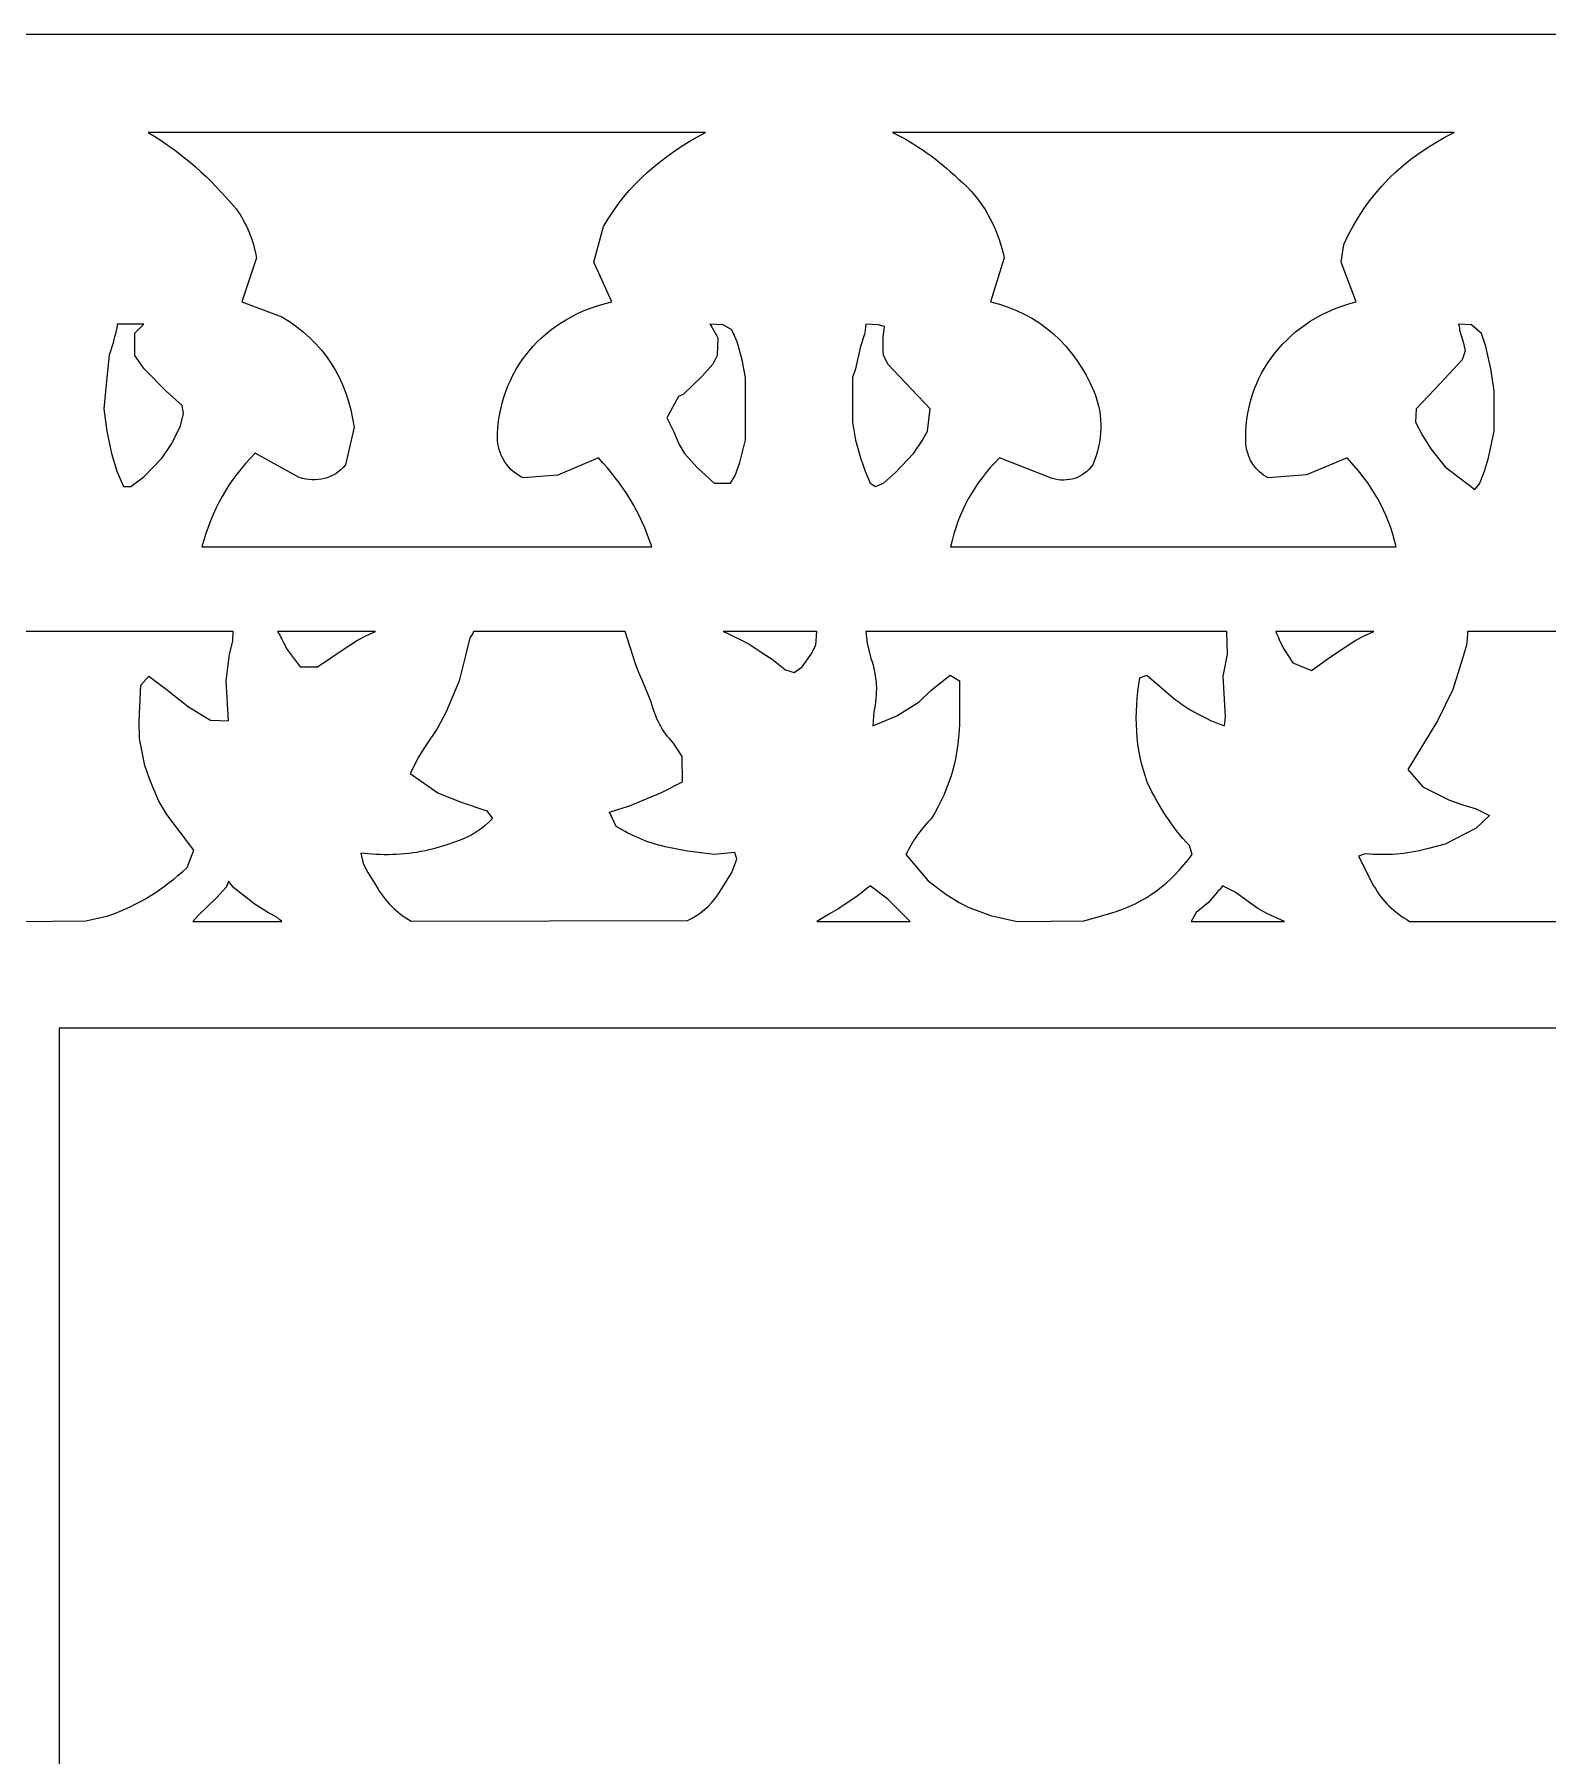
# Model space of a CAD drawing. Header units: centimetres. Extents: x -13.8 to 13.8, y -13.7 to 13.7.
# Drawn here: x -11.254 to -7.353, y 9.235 to 13.671 of the extents above; entities that cross this region are included whole.
import ezdxf

# ---------------------------------------------------------------- set-up
doc = ezdxf.new("R2010")
doc.units = ezdxf.units.CM
doc.header["$MEASUREMENT"] = 0
doc.layers.add('Layer 1', color=7, linetype='Continuous')

msp = doc.modelspace()

# ---------------------------------------------------------------- linework, layer by layer
at = {"layer": 'Layer 1', "lineweight": 0}
msp.add_lwpolyline([(-13.76315, 0.85022), (-0.94195, 0.85022), (-0.94195, 13.67104), (-13.76315, 13.67104), (-13.76315, 0.85022)], close=True, dxfattribs=at)
at = {"layer": 'Layer 1', "color": 7, "lineweight": 0}
msp.add_lwpolyline([(-11.18949, 3.40061), (-3.51539, 3.40061), (-3.51539, 11.10919), (-11.18949, 11.10919), (-11.18949, 3.40061)], close=True, dxfattribs=at)
for points, knots in [([(-10.95994, 13.41845), (-10.95994, 13.41845), (-9.52376, 13.41845), (-9.52376, 13.41845), (-9.52376, 13.41845), (-9.6333, 13.36016), (-9.72437, 13.28452), (-9.78665, 13.17556), (-9.78665, 13.17556), (-9.78665, 13.17556), (-9.81123, 13.08375), (-9.81123, 13.08375), (-9.81123, 13.08375), (-9.81123, 13.08375), (-9.76514, 12.98183), (-9.76514, 12.98183), (-9.76514, 12.98183), (-9.9385, 12.94259), (-10.06004, 12.80504), (-10.06004, 12.62409), (-10.06004, 12.62409), (-10.05509, 12.58141), (-10.03223, 12.54675), (-9.99318, 12.52789), (-9.99318, 12.52789), (-9.99318, 12.52789), (-9.90404, 12.53474), (-9.90404, 12.53474), (-9.90404, 12.53474), (-9.90404, 12.53474), (-9.79964, 12.5799), (-9.79964, 12.5799), (-9.79964, 12.5799), (-9.73524, 12.51074), (-9.69143, 12.44007), (-9.66171, 12.35016), (-9.66171, 12.35016), (-9.66171, 12.35016), (-10.82223, 12.34997), (-10.82223, 12.34997), (-10.82223, 12.34997), (-10.79556, 12.4439), (-10.75497, 12.52237), (-10.6843, 12.59132), (-10.6843, 12.59132), (-10.6843, 12.59132), (-10.57095, 12.52883), (-10.57095, 12.52883), (-10.57095, 12.52883), (-10.526, 12.51549), (-10.48255, 12.52425), (-10.45152, 12.5614), (-10.45152, 12.5614), (-10.45152, 12.5614), (-10.42961, 12.65837), (-10.42961, 12.65837), (-10.42961, 12.65837), (-10.44638, 12.78257), (-10.5079, 12.87858), (-10.61572, 12.94317), (-10.61572, 12.94317), (-10.61572, 12.94317), (-10.71878, 12.98183), (-10.71878, 12.98183), (-10.71878, 12.98183), (-10.71878, 12.98183), (-10.68126, 13.09518), (-10.68126, 13.09518), (-10.68126, 13.09518), (-10.68983, 13.14243), (-10.70565, 13.18186), (-10.73346, 13.22128), (-10.73346, 13.22128), (-10.80109, 13.30203), (-10.87022, 13.36339), (-10.95994, 13.41845)], [0, 0, 0, 0, 0.05, 0.05, 0.05, 0.05, 0.1, 0.1, 0.1, 0.1, 0.15, 0.15, 0.15, 0.15, 0.2, 0.2, 0.2, 0.2, 0.25, 0.25, 0.25, 0.25, 0.3, 0.3, 0.3, 0.3, 0.35, 0.35, 0.35, 0.35, 0.4, 0.4, 0.4, 0.4, 0.45, 0.45, 0.45, 0.45, 0.5, 0.5, 0.5, 0.5, 0.55, 0.55, 0.55, 0.55, 0.6, 0.6, 0.6, 0.6, 0.65, 0.65, 0.65, 0.65, 0.7, 0.7, 0.7, 0.7, 0.75, 0.75, 0.75, 0.75, 0.8, 0.8, 0.8, 0.8, 0.85, 0.85, 0.85, 0.85, 0.9, 0.9, 0.9, 0.9, 1, 1, 1, 1]), ([(-9.04142, 13.41845), (-9.04142, 13.41845), (-7.59381, 13.41845), (-7.59381, 13.41845), (-7.59381, 13.41845), (-7.72412, 13.35331), (-7.81728, 13.26224), (-7.87803, 13.12926), (-7.87803, 13.12926), (-7.87803, 13.12926), (-7.88507, 13.08373), (-7.88507, 13.08373), (-7.88507, 13.08373), (-7.88507, 13.08373), (-7.84639, 12.98181), (-7.84639, 12.98181), (-7.84639, 12.98181), (-8.01747, 12.93913), (-8.13976, 12.7934), (-8.13024, 12.61301), (-8.13024, 12.61301), (-8.12529, 12.57568), (-8.10701, 12.54575), (-8.07309, 12.52824), (-8.07309, 12.52824), (-8.07309, 12.52824), (-7.97384, 12.53605), (-7.97384, 12.53605), (-7.97384, 12.53605), (-7.97384, 12.53605), (-7.86944, 12.57987), (-7.86944, 12.57987), (-7.86944, 12.57987), (-7.80639, 12.51224), (-7.7639, 12.4408), (-7.74294, 12.35013), (-7.74294, 12.35013), (-7.74294, 12.35013), (-8.89203, 12.34994), (-8.89203, 12.34994), (-8.89203, 12.34994), (-8.87089, 12.44196), (-8.83242, 12.51263), (-8.76553, 12.57986), (-8.76553, 12.57986), (-8.76553, 12.57986), (-8.62951, 12.52612), (-8.62951, 12.52612), (-8.62951, 12.52612), (-8.58988, 12.51527), (-8.5495, 12.52707), (-8.52492, 12.56136), (-8.52492, 12.56136), (-8.4992, 12.62518), (-8.49672, 12.68537), (-8.52188, 12.75014), (-8.52188, 12.75014), (-8.57178, 12.86862), (-8.66227, 12.95149), (-8.78858, 12.98178), (-8.78858, 12.98178), (-8.78858, 12.98178), (-8.75315, 13.09513), (-8.75315, 13.09513), (-8.75315, 13.09513), (-8.77162, 13.17742), (-8.80763, 13.24372), (-8.87203, 13.29915), (-8.87203, 13.29915), (-8.92445, 13.34757), (-8.97665, 13.38739), (-9.04142, 13.41845)], [0, 0, 0, 0, 0.0526316, 0.0526316, 0.0526316, 0.0526316, 0.1052632, 0.1052632, 0.1052632, 0.1052632, 0.1578947, 0.1578947, 0.1578947, 0.1578947, 0.2105263, 0.2105263, 0.2105263, 0.2105263, 0.2631579, 0.2631579, 0.2631579, 0.2631579, 0.3157895, 0.3157895, 0.3157895, 0.3157895, 0.3684211, 0.3684211, 0.3684211, 0.3684211, 0.4210526, 0.4210526, 0.4210526, 0.4210526, 0.4736842, 0.4736842, 0.4736842, 0.4736842, 0.5263158, 0.5263158, 0.5263158, 0.5263158, 0.5789474, 0.5789474, 0.5789474, 0.5789474, 0.6315789, 0.6315789, 0.6315789, 0.6315789, 0.6842105, 0.6842105, 0.6842105, 0.6842105, 0.7368421, 0.7368421, 0.7368421, 0.7368421, 0.7894737, 0.7894737, 0.7894737, 0.7894737, 0.8421053, 0.8421053, 0.8421053, 0.8421053, 0.8947368, 0.8947368, 0.8947368, 0.8947368, 1, 1, 1, 1]), ([(-11.04035, 12.92447), (-11.04035, 12.92447), (-10.9714, 12.92447), (-10.9714, 12.92447), (-10.9714, 12.92447), (-10.9714, 12.92447), (-10.99445, 12.90142), (-10.99445, 12.90142), (-10.99445, 12.90142), (-10.99445, 12.90142), (-10.99445, 12.84387), (-10.99445, 12.84387), (-10.99445, 12.84387), (-10.99445, 12.84387), (-10.97082, 12.80939), (-10.97082, 12.80939), (-10.97082, 12.80939), (-10.97082, 12.80939), (-10.91425, 12.75184), (-10.91425, 12.75184), (-10.91425, 12.75184), (-10.91425, 12.75184), (-10.87292, 12.71451), (-10.87292, 12.71451), (-10.87292, 12.71451), (-10.87292, 12.71451), (-10.86911, 12.69318), (-10.86911, 12.69318), (-10.86911, 12.69318), (-10.86911, 12.69318), (-10.87768, 12.65984), (-10.87768, 12.65984), (-10.87768, 12.65984), (-10.87768, 12.65984), (-10.90073, 12.61393), (-10.90073, 12.61393), (-10.90073, 12.61393), (-10.90073, 12.61393), (-10.92396, 12.57945), (-10.92396, 12.57945), (-10.92396, 12.57945), (-10.92396, 12.57945), (-10.97177, 12.5305), (-10.97177, 12.5305), (-10.97177, 12.5305), (-10.97177, 12.5305), (-11.00511, 12.50573), (-11.00511, 12.50573), (-11.00511, 12.50573), (-11.00511, 12.50573), (-11.02416, 12.50577), (-11.02416, 12.50577), (-11.02416, 12.50577), (-11.02416, 12.50577), (-11.04131, 12.54501), (-11.04131, 12.54501), (-11.04131, 12.54501), (-11.04131, 12.54501), (-11.05483, 12.59092), (-11.05483, 12.59092), (-11.05483, 12.59092), (-11.05483, 12.59092), (-11.06663, 12.64847), (-11.06663, 12.64847), (-11.06663, 12.64847), (-11.06663, 12.64847), (-11.07483, 12.70599), (-11.07483, 12.70599), (-11.07483, 12.70599), (-11.07483, 12.70599), (-11.06663, 12.78637), (-11.06663, 12.78637), (-11.06663, 12.78637), (-11.06663, 12.78637), (-11.06073, 12.84389), (-11.06073, 12.84389), (-11.06073, 12.84389), (-11.06073, 12.84389), (-11.05007, 12.87837), (-11.05007, 12.87837), (-11.05007, 12.87837), (-11.05006, 12.87838), (-11.03958, 12.91857), (-11.04035, 12.92447)], [0, 0, 0, 0, 0.0454545, 0.0454545, 0.0454545, 0.0454545, 0.0909091, 0.0909091, 0.0909091, 0.0909091, 0.1363636, 0.1363636, 0.1363636, 0.1363636, 0.1818182, 0.1818182, 0.1818182, 0.1818182, 0.2272727, 0.2272727, 0.2272727, 0.2272727, 0.2727273, 0.2727273, 0.2727273, 0.2727273, 0.3181818, 0.3181818, 0.3181818, 0.3181818, 0.3636364, 0.3636364, 0.3636364, 0.3636364, 0.4090909, 0.4090909, 0.4090909, 0.4090909, 0.4545455, 0.4545455, 0.4545455, 0.4545455, 0.5, 0.5, 0.5, 0.5, 0.5454545, 0.5454545, 0.5454545, 0.5454545, 0.5909091, 0.5909091, 0.5909091, 0.5909091, 0.6363636, 0.6363636, 0.6363636, 0.6363636, 0.6818182, 0.6818182, 0.6818182, 0.6818182, 0.7272727, 0.7272727, 0.7272727, 0.7272727, 0.7727273, 0.7727273, 0.7727273, 0.7727273, 0.8181818, 0.8181818, 0.8181818, 0.8181818, 0.8636364, 0.8636364, 0.8636364, 0.8636364, 0.9090909, 0.9090909, 0.9090909, 0.9090909, 1, 1, 1, 1]), ([(-9.51254, 12.92447), (-9.51254, 12.92447), (-9.47806, 12.92238), (-9.47806, 12.92238), (-9.47806, 12.92238), (-9.47806, 12.92238), (-9.4552, 12.90963), (-9.4552, 12.90963), (-9.4552, 12.90963), (-9.4552, 12.90963), (-9.44186, 12.87838), (-9.44186, 12.87838), (-9.44186, 12.87838), (-9.44186, 12.87838), (-9.42911, 12.83208), (-9.42911, 12.83208), (-9.42911, 12.83208), (-9.42911, 12.83208), (-9.42054, 12.78673), (-9.42054, 12.78673), (-9.42054, 12.78673), (-9.42054, 12.78673), (-9.42054, 12.62576), (-9.42054, 12.62576), (-9.42054, 12.62576), (-9.42054, 12.62576), (-9.43501, 12.56803), (-9.43501, 12.56803), (-9.43501, 12.56803), (-9.43501, 12.56803), (-9.44663, 12.53374), (-9.44663, 12.53374), (-9.44663, 12.53374), (-9.44663, 12.53374), (-9.45901, 12.51432), (-9.45901, 12.51432), (-9.45901, 12.51432), (-9.45901, 12.51432), (-9.50111, 12.51432), (-9.50111, 12.51432), (-9.50111, 12.51432), (-9.50111, 12.51432), (-9.54493, 12.55451), (-9.54493, 12.55451), (-9.54493, 12.55451), (-9.54493, 12.55451), (-9.5775, 12.59089), (-9.5775, 12.59089), (-9.5775, 12.59089), (-9.5775, 12.59089), (-9.59102, 12.61394), (-9.59102, 12.61394), (-9.59102, 12.61394), (-9.59102, 12.61394), (-9.60626, 12.64842), (-9.60626, 12.64842), (-9.60626, 12.64842), (-9.60626, 12.64842), (-9.62282, 12.6829), (-9.62282, 12.6829), (-9.62282, 12.6829), (-9.62282, 12.6829), (-9.59311, 12.73738), (-9.59311, 12.73738), (-9.59311, 12.73738), (-9.59311, 12.73738), (-9.58149, 12.74328), (-9.58149, 12.74328), (-9.58149, 12.74328), (-9.58149, 12.74328), (-9.53273, 12.78919), (-9.53273, 12.78919), (-9.53273, 12.78919), (-9.53273, 12.78919), (-9.50474, 12.82081), (-9.50474, 12.82081), (-9.50474, 12.82081), (-9.50474, 12.82081), (-9.4935, 12.84386), (-9.4935, 12.84386), (-9.4935, 12.84386), (-9.4935, 12.84386), (-9.49178, 12.88939), (-9.49178, 12.88939), (-9.49178, 12.88939), (-9.49177, 12.88941), (-9.50738, 12.91799), (-9.51254, 12.92447)], [0, 0, 0, 0, 0.0434783, 0.0434783, 0.0434783, 0.0434783, 0.0869565, 0.0869565, 0.0869565, 0.0869565, 0.1304348, 0.1304348, 0.1304348, 0.1304348, 0.173913, 0.173913, 0.173913, 0.173913, 0.2173913, 0.2173913, 0.2173913, 0.2173913, 0.2608696, 0.2608696, 0.2608696, 0.2608696, 0.3043478, 0.3043478, 0.3043478, 0.3043478, 0.3478261, 0.3478261, 0.3478261, 0.3478261, 0.3913043, 0.3913043, 0.3913043, 0.3913043, 0.4347826, 0.4347826, 0.4347826, 0.4347826, 0.4782609, 0.4782609, 0.4782609, 0.4782609, 0.5217391, 0.5217391, 0.5217391, 0.5217391, 0.5652174, 0.5652174, 0.5652174, 0.5652174, 0.6086957, 0.6086957, 0.6086957, 0.6086957, 0.6521739, 0.6521739, 0.6521739, 0.6521739, 0.6956522, 0.6956522, 0.6956522, 0.6956522, 0.7391304, 0.7391304, 0.7391304, 0.7391304, 0.7826087, 0.7826087, 0.7826087, 0.7826087, 0.826087, 0.826087, 0.826087, 0.826087, 0.8695652, 0.8695652, 0.8695652, 0.8695652, 0.9130435, 0.9130435, 0.9130435, 0.9130435, 1, 1, 1, 1]), ([(-9.11019, 12.92447), (-9.11019, 12.92447), (-9.0778, 12.92238), (-9.0778, 12.92238), (-9.0778, 12.92238), (-9.0778, 12.92238), (-9.06161, 12.91857), (-9.06161, 12.91857), (-9.06161, 12.91857), (-9.06161, 12.91857), (-9.06542, 12.88962), (-9.06542, 12.88962), (-9.06542, 12.88962), (-9.06542, 12.88962), (-9.06542, 12.85533), (-9.06542, 12.85533), (-9.06542, 12.85533), (-9.06542, 12.85533), (-9.06447, 12.8439), (-9.06447, 12.8439), (-9.06447, 12.8439), (-9.06447, 12.8439), (-9.05304, 12.82085), (-9.05304, 12.82085), (-9.05304, 12.82085), (-9.05304, 12.82085), (-9.00713, 12.7719), (-9.00713, 12.7719), (-9.00713, 12.7719), (-9.00713, 12.7719), (-8.94389, 12.70599), (-8.94389, 12.70599), (-8.94389, 12.70599), (-8.94389, 12.70599), (-8.95132, 12.64847), (-8.95132, 12.64847), (-8.95132, 12.64847), (-8.95132, 12.64847), (-8.96407, 12.62542), (-8.96407, 12.62542), (-8.96407, 12.62542), (-8.96407, 12.62542), (-8.98693, 12.59094), (-8.98693, 12.59094), (-8.98693, 12.59094), (-8.98693, 12.59094), (-9.0336, 12.5416), (-9.0336, 12.5416), (-9.0336, 12.5416), (-9.0336, 12.5416), (-9.06427, 12.51456), (-9.06427, 12.51456), (-9.06427, 12.51456), (-9.06427, 12.51456), (-9.08541, 12.5058), (-9.08541, 12.5058), (-9.08541, 12.5058), (-9.08541, 12.5058), (-9.09893, 12.51437), (-9.09893, 12.51437), (-9.09893, 12.51437), (-9.09893, 12.51437), (-9.11227, 12.54504), (-9.11227, 12.54504), (-9.11227, 12.54504), (-9.11227, 12.54504), (-9.1237, 12.57952), (-9.1237, 12.57952), (-9.1237, 12.57952), (-9.1237, 12.57952), (-9.13645, 12.62543), (-9.13645, 12.62543), (-9.13645, 12.62543), (-9.13645, 12.62543), (-9.14465, 12.67152), (-9.14465, 12.67152), (-9.14465, 12.67152), (-9.14465, 12.67152), (-9.14465, 12.78677), (-9.14465, 12.78677), (-9.14465, 12.78677), (-9.14465, 12.78677), (-9.13645, 12.80944), (-9.13645, 12.80944), (-9.13645, 12.80944), (-9.13645, 12.80944), (-9.1237, 12.86659), (-9.1237, 12.86659), (-9.1237, 12.86659), (-9.1237, 12.86659), (-9.11341, 12.89839), (-9.11341, 12.89839), (-9.11341, 12.89839), (-9.11344, 12.89838), (-9.11019, 12.91799), (-9.11019, 12.92447)], [0, 0, 0, 0, 0.04, 0.04, 0.04, 0.04, 0.08, 0.08, 0.08, 0.08, 0.12, 0.12, 0.12, 0.12, 0.16, 0.16, 0.16, 0.16, 0.2, 0.2, 0.2, 0.2, 0.24, 0.24, 0.24, 0.24, 0.28, 0.28, 0.28, 0.28, 0.32, 0.32, 0.32, 0.32, 0.36, 0.36, 0.36, 0.36, 0.4, 0.4, 0.4, 0.4, 0.44, 0.44, 0.44, 0.44, 0.48, 0.48, 0.48, 0.48, 0.52, 0.52, 0.52, 0.52, 0.56, 0.56, 0.56, 0.56, 0.6, 0.6, 0.6, 0.6, 0.64, 0.64, 0.64, 0.64, 0.68, 0.68, 0.68, 0.68, 0.72, 0.72, 0.72, 0.72, 0.76, 0.76, 0.76, 0.76, 0.8, 0.8, 0.8, 0.8, 0.84, 0.84, 0.84, 0.84, 0.88, 0.88, 0.88, 0.88, 0.92, 0.92, 0.92, 0.92, 1, 1, 1, 1]), ([(-7.58238, 12.92447), (-7.58238, 12.92447), (-7.54904, 12.92238), (-7.54904, 12.92238), (-7.54904, 12.92238), (-7.54904, 12.92238), (-7.52314, 12.90008), (-7.52314, 12.90008), (-7.52314, 12.90008), (-7.52314, 12.90008), (-7.51171, 12.86656), (-7.51171, 12.86656), (-7.51171, 12.86656), (-7.51171, 12.86656), (-7.49896, 12.80941), (-7.49896, 12.80941), (-7.49896, 12.80941), (-7.49896, 12.80941), (-7.49039, 12.75226), (-7.49039, 12.75226), (-7.49039, 12.75226), (-7.49039, 12.75226), (-7.49039, 12.64883), (-7.49039, 12.64883), (-7.49039, 12.64883), (-7.49039, 12.64883), (-7.50486, 12.57948), (-7.50486, 12.57948), (-7.50486, 12.57948), (-7.50486, 12.57948), (-7.51552, 12.545), (-7.51552, 12.545), (-7.51552, 12.545), (-7.51552, 12.545), (-7.5279, 12.51261), (-7.5279, 12.51261), (-7.5279, 12.51261), (-7.5279, 12.51261), (-7.54028, 12.49774), (-7.54028, 12.49774), (-7.54028, 12.49774), (-7.54028, 12.49774), (-7.61685, 12.55642), (-7.61685, 12.55642), (-7.61685, 12.55642), (-7.61685, 12.55642), (-7.65344, 12.60251), (-7.65344, 12.60251), (-7.65344, 12.60251), (-7.65344, 12.60251), (-7.67516, 12.63699), (-7.67516, 12.63699), (-7.67516, 12.63699), (-7.67516, 12.63699), (-7.69344, 12.67147), (-7.69344, 12.67147), (-7.69344, 12.67147), (-7.69344, 12.67147), (-7.69172, 12.70595), (-7.69172, 12.70595), (-7.69172, 12.70595), (-7.69172, 12.70595), (-7.62867, 12.77186), (-7.62867, 12.77186), (-7.62867, 12.77186), (-7.62867, 12.77186), (-7.57284, 12.83205), (-7.57284, 12.83205), (-7.57284, 12.83205), (-7.57284, 12.83205), (-7.56522, 12.85528), (-7.56522, 12.85528), (-7.56522, 12.85528), (-7.56522, 12.85528), (-7.56998, 12.87833), (-7.56998, 12.87833), (-7.56998, 12.87833), (-7.56998, 12.87833), (-7.57969, 12.90862), (-7.57969, 12.90862), (-7.57969, 12.90862), (-7.5797, 12.90868), (-7.57933, 12.91799), (-7.58238, 12.92447)], [0, 0, 0, 0, 0.0454545, 0.0454545, 0.0454545, 0.0454545, 0.0909091, 0.0909091, 0.0909091, 0.0909091, 0.1363636, 0.1363636, 0.1363636, 0.1363636, 0.1818182, 0.1818182, 0.1818182, 0.1818182, 0.2272727, 0.2272727, 0.2272727, 0.2272727, 0.2727273, 0.2727273, 0.2727273, 0.2727273, 0.3181818, 0.3181818, 0.3181818, 0.3181818, 0.3636364, 0.3636364, 0.3636364, 0.3636364, 0.4090909, 0.4090909, 0.4090909, 0.4090909, 0.4545455, 0.4545455, 0.4545455, 0.4545455, 0.5, 0.5, 0.5, 0.5, 0.5454545, 0.5454545, 0.5454545, 0.5454545, 0.5909091, 0.5909091, 0.5909091, 0.5909091, 0.6363636, 0.6363636, 0.6363636, 0.6363636, 0.6818182, 0.6818182, 0.6818182, 0.6818182, 0.7272727, 0.7272727, 0.7272727, 0.7272727, 0.7727273, 0.7727273, 0.7727273, 0.7727273, 0.8181818, 0.8181818, 0.8181818, 0.8181818, 0.8636364, 0.8636364, 0.8636364, 0.8636364, 0.9090909, 0.9090909, 0.9090909, 0.9090909, 1, 1, 1, 1]), ([(-11.68384, 12.13181), (-11.68384, 12.13181), (-10.74145, 12.13181), (-10.74145, 12.13181), (-10.74145, 12.13181), (-10.74145, 12.13181), (-10.74182, 12.10744), (-10.74182, 12.10744), (-10.74182, 12.10744), (-10.74182, 12.10744), (-10.75039, 12.07392), (-10.75039, 12.07392), (-10.75039, 12.07392), (-10.75039, 12.07392), (-10.75915, 12.00497), (-10.75915, 12.00497), (-10.75915, 12.00497), (-10.75915, 12.00497), (-10.75325, 11.90191), (-10.75325, 11.90191), (-10.75325, 11.90191), (-10.75325, 11.90191), (-10.79934, 11.90363), (-10.79934, 11.90363), (-10.79934, 11.90363), (-10.79934, 11.90363), (-10.85668, 11.93773), (-10.85668, 11.93773), (-10.85668, 11.93773), (-10.85668, 11.93773), (-10.9142, 11.98326), (-10.9142, 11.98326), (-10.9142, 11.98326), (-10.9142, 11.98326), (-10.9582, 12.01678), (-10.9582, 12.01678), (-10.9582, 12.01678), (-10.9582, 12.01678), (-10.97897, 11.99373), (-10.97897, 11.99373), (-10.97897, 11.99373), (-10.97897, 11.99373), (-10.98392, 11.90115), (-10.98392, 11.90115), (-10.98392, 11.90115), (-10.98392, 11.90115), (-10.9826, 11.8562), (-10.9826, 11.8562), (-10.9826, 11.8562), (-10.9826, 11.8562), (-10.96868, 11.78685), (-10.96868, 11.78685), (-10.96868, 11.78685), (-10.96868, 11.78685), (-10.95725, 11.75237), (-10.95725, 11.75237), (-10.95725, 11.75237), (-10.95725, 11.75237), (-10.94754, 11.72932), (-10.94754, 11.72932), (-10.94754, 11.72932), (-10.94754, 11.72932), (-10.93307, 11.69484), (-10.93307, 11.69484), (-10.93307, 11.69484), (-10.93307, 11.69484), (-10.91211, 11.66036), (-10.91211, 11.66036), (-10.91211, 11.66036), (-10.91211, 11.66036), (-10.87763, 11.61445), (-10.87763, 11.61445), (-10.87763, 11.61445), (-10.87763, 11.61445), (-10.84257, 11.56873), (-10.84257, 11.56873), (-10.84257, 11.56873), (-10.84257, 11.56873), (-10.85972, 11.52415), (-10.85972, 11.52415), (-10.85972, 11.52415), (-10.92126, 11.46795), (-10.98431, 11.42623), (-11.06337, 11.39919), (-11.06337, 11.39919), (-11.06337, 11.39919), (-11.12089, 11.38662), (-11.12089, 11.38662), (-11.12089, 11.38662), (-11.12089, 11.38662), (-11.29292, 11.3849), (-11.29292, 11.3849), (-11.29292, 11.3849), (-11.29292, 11.3849), (-11.33922, 11.3971), (-11.33922, 11.3971), (-11.33922, 11.3971), (-11.33922, 11.3971), (-11.40799, 11.4211), (-11.40799, 11.4211), (-11.40799, 11.4211), (-11.45046, 11.44301), (-11.48477, 11.46092), (-11.52306, 11.48987), (-11.52306, 11.48987), (-11.52306, 11.48987), (-11.57391, 11.55692), (-11.57391, 11.55692), (-11.57391, 11.55692), (-11.57391, 11.55692), (-11.54801, 11.60322), (-11.54801, 11.60322), (-11.54801, 11.60322), (-11.54801, 11.60322), (-11.52324, 11.6377), (-11.52324, 11.6377), (-11.52324, 11.6377), (-11.52324, 11.6377), (-11.47599, 11.7179), (-11.47599, 11.7179), (-11.47599, 11.7179), (-11.47599, 11.7179), (-11.46361, 11.75238), (-11.46361, 11.75238), (-11.46361, 11.75238), (-11.46361, 11.75238), (-11.45218, 11.78686), (-11.45218, 11.78686), (-11.45218, 11.78686), (-11.45218, 11.78686), (-11.4398, 11.84438), (-11.4398, 11.84438), (-11.4398, 11.84438), (-11.42228, 11.90116), (-11.42228, 11.9581), (-11.44837, 12.01279), (-11.44837, 12.01279), (-11.44837, 12.01279), (-11.46628, 12.01946), (-11.46628, 12.01946), (-11.46628, 12.01946), (-11.46628, 12.01946), (-11.51562, 11.98022), (-11.51562, 11.98022), (-11.51562, 11.98022), (-11.51562, 11.98022), (-11.55753, 11.93887), (-11.55753, 11.93887), (-11.55753, 11.93887), (-11.55753, 11.93887), (-11.58039, 11.92477), (-11.58039, 11.92477), (-11.58039, 11.92477), (-11.58039, 11.92477), (-11.64651, 11.89506), (-11.64651, 11.89506), (-11.64651, 11.89506), (-11.64651, 11.89506), (-11.6608, 11.91334), (-11.6608, 11.91334), (-11.6608, 11.91334), (-11.6608, 11.91334), (-11.6608, 12.05127), (-11.6608, 12.05127), (-11.6608, 12.05127), (-11.6608, 12.05121), (-11.68098, 12.12591), (-11.68384, 12.13181)], [0, 0, 0, 0, 0.0232558, 0.0232558, 0.0232558, 0.0232558, 0.0465116, 0.0465116, 0.0465116, 0.0465116, 0.0697674, 0.0697674, 0.0697674, 0.0697674, 0.0930233, 0.0930233, 0.0930233, 0.0930233, 0.1162791, 0.1162791, 0.1162791, 0.1162791, 0.1395349, 0.1395349, 0.1395349, 0.1395349, 0.1627907, 0.1627907, 0.1627907, 0.1627907, 0.1860465, 0.1860465, 0.1860465, 0.1860465, 0.2093023, 0.2093023, 0.2093023, 0.2093023, 0.2325581, 0.2325581, 0.2325581, 0.2325581, 0.255814, 0.255814, 0.255814, 0.255814, 0.2790698, 0.2790698, 0.2790698, 0.2790698, 0.3023256, 0.3023256, 0.3023256, 0.3023256, 0.3255814, 0.3255814, 0.3255814, 0.3255814, 0.3488372, 0.3488372, 0.3488372, 0.3488372, 0.372093, 0.372093, 0.372093, 0.372093, 0.3953488, 0.3953488, 0.3953488, 0.3953488, 0.4186047, 0.4186047, 0.4186047, 0.4186047, 0.4418605, 0.4418605, 0.4418605, 0.4418605, 0.4651163, 0.4651163, 0.4651163, 0.4651163, 0.4883721, 0.4883721, 0.4883721, 0.4883721, 0.5116279, 0.5116279, 0.5116279, 0.5116279, 0.5348837, 0.5348837, 0.5348837, 0.5348837, 0.5581395, 0.5581395, 0.5581395, 0.5581395, 0.5813953, 0.5813953, 0.5813953, 0.5813953, 0.6046512, 0.6046512, 0.6046512, 0.6046512, 0.627907, 0.627907, 0.627907, 0.627907, 0.6511628, 0.6511628, 0.6511628, 0.6511628, 0.6744186, 0.6744186, 0.6744186, 0.6744186, 0.6976744, 0.6976744, 0.6976744, 0.6976744, 0.7209302, 0.7209302, 0.7209302, 0.7209302, 0.744186, 0.744186, 0.744186, 0.744186, 0.7674419, 0.7674419, 0.7674419, 0.7674419, 0.7906977, 0.7906977, 0.7906977, 0.7906977, 0.8139535, 0.8139535, 0.8139535, 0.8139535, 0.8372093, 0.8372093, 0.8372093, 0.8372093, 0.8604651, 0.8604651, 0.8604651, 0.8604651, 0.8837209, 0.8837209, 0.8837209, 0.8837209, 0.9069767, 0.9069767, 0.9069767, 0.9069767, 0.9302326, 0.9302326, 0.9302326, 0.9302326, 0.9534884, 0.9534884, 0.9534884, 0.9534884, 1, 1, 1, 1]), ([(-10.62675, 12.13181), (-10.62675, 12.13181), (-10.37415, 12.13181), (-10.37415, 12.13181), (-10.37415, 12.13181), (-10.37415, 12.13181), (-10.39892, 12.12115), (-10.39892, 12.12115), (-10.39892, 12.12115), (-10.39892, 12.12115), (-10.42025, 12.10932), (-10.42025, 12.10932), (-10.42025, 12.10932), (-10.42025, 12.10932), (-10.45473, 12.08741), (-10.45473, 12.08741), (-10.45473, 12.08741), (-10.45473, 12.08741), (-10.48921, 12.06455), (-10.48921, 12.06455), (-10.48921, 12.06455), (-10.48921, 12.06455), (-10.52369, 12.04055), (-10.52369, 12.04055), (-10.52369, 12.04055), (-10.52369, 12.04055), (-10.56846, 12.04113), (-10.56846, 12.04113), (-10.56846, 12.04113), (-10.56846, 12.04113), (-10.60198, 12.08571), (-10.60198, 12.08571), (-10.60198, 12.08571), (-10.60198, 12.08571), (-10.61264, 12.10571), (-10.61264, 12.10571), (-10.61264, 12.10571), (-10.61268, 12.10569), (-10.6222, 12.12591), (-10.62675, 12.13181)], [0, 0, 0, 0, 0.0909091, 0.0909091, 0.0909091, 0.0909091, 0.1818182, 0.1818182, 0.1818182, 0.1818182, 0.2727273, 0.2727273, 0.2727273, 0.2727273, 0.3636364, 0.3636364, 0.3636364, 0.3636364, 0.4545455, 0.4545455, 0.4545455, 0.4545455, 0.5454545, 0.5454545, 0.5454545, 0.5454545, 0.6363636, 0.6363636, 0.6363636, 0.6363636, 0.7272727, 0.7272727, 0.7272727, 0.7272727, 0.8181818, 0.8181818, 0.8181818, 0.8181818, 1, 1, 1, 1]), ([(-10.12119, 12.13181), (-10.12119, 12.13181), (-9.73066, 12.13181), (-9.73066, 12.13181), (-9.73066, 12.13181), (-9.73066, 12.13181), (-9.70476, 12.05124), (-9.70476, 12.05124), (-9.70476, 12.05124), (-9.70476, 12.05124), (-9.69619, 12.02801), (-9.69619, 12.02801), (-9.69619, 12.02801), (-9.69619, 12.02801), (-9.6859, 12.00496), (-9.6859, 12.00496), (-9.6859, 12.00496), (-9.6859, 12.00496), (-9.66285, 11.94781), (-9.66285, 11.94781), (-9.66285, 11.94781), (-9.65179, 11.90762), (-9.63523, 11.87447), (-9.60607, 11.84457), (-9.60607, 11.84457), (-9.60607, 11.84457), (-9.5834, 11.80988), (-9.5834, 11.80988), (-9.5834, 11.80988), (-9.5834, 11.80988), (-9.58245, 11.74474), (-9.58245, 11.74474), (-9.58245, 11.74474), (-9.58245, 11.74474), (-9.63902, 11.71616), (-9.63902, 11.71616), (-9.63902, 11.71616), (-9.63902, 11.71616), (-9.71922, 11.68282), (-9.71922, 11.68282), (-9.71922, 11.68282), (-9.71922, 11.68282), (-9.77103, 11.66626), (-9.77103, 11.66626), (-9.77103, 11.66626), (-9.77103, 11.66626), (-9.7537, 11.62969), (-9.7537, 11.62969), (-9.7537, 11.62969), (-9.71311, 11.60492), (-9.67427, 11.58797), (-9.6276, 11.5773), (-9.6276, 11.5773), (-9.6276, 11.5773), (-9.57008, 11.56547), (-9.57008, 11.56547), (-9.57008, 11.56547), (-9.57008, 11.56547), (-9.50073, 11.55727), (-9.50073, 11.55727), (-9.50073, 11.55727), (-9.50073, 11.55727), (-9.44776, 11.5628), (-9.44776, 11.5628), (-9.44776, 11.5628), (-9.44776, 11.5628), (-9.44281, 11.54489), (-9.44281, 11.54489), (-9.44281, 11.54489), (-9.44281, 11.54489), (-9.45519, 11.51118), (-9.45519, 11.51118), (-9.45519, 11.51118), (-9.45519, 11.51118), (-9.49139, 11.45345), (-9.49139, 11.45345), (-9.49139, 11.45345), (-9.51253, 11.42392), (-9.53674, 11.4026), (-9.56987, 11.38754), (-9.56987, 11.38754), (-9.56987, 11.38754), (-10.28195, 11.38505), (-10.28195, 11.38505), (-10.28195, 11.38505), (-10.32119, 11.40828), (-10.35016, 11.43649), (-10.37225, 11.47668), (-10.37225, 11.47668), (-10.37225, 11.47668), (-10.39416, 11.51116), (-10.39416, 11.51116), (-10.39416, 11.51116), (-10.39416, 11.51116), (-10.40578, 11.53421), (-10.40578, 11.53421), (-10.40578, 11.53421), (-10.40578, 11.53421), (-10.41168, 11.56069), (-10.41168, 11.56069), (-10.41168, 11.56069), (-10.41168, 11.56069), (-10.39512, 11.55897), (-10.39512, 11.55897), (-10.39512, 11.55897), (-10.3353, 11.55365), (-10.28331, 11.55725), (-10.22481, 11.57154), (-10.22481, 11.57154), (-10.22481, 11.57154), (-10.19033, 11.58202), (-10.19033, 11.58202), (-10.19033, 11.58202), (-10.19033, 11.58202), (-10.15604, 11.59422), (-10.15604, 11.59422), (-10.15604, 11.59422), (-10.12365, 11.60737), (-10.0968, 11.62433), (-10.07241, 11.65005), (-10.07241, 11.65005), (-10.07241, 11.65005), (-10.08765, 11.67005), (-10.08765, 11.67005), (-10.08765, 11.67005), (-10.08765, 11.67005), (-10.15604, 11.6931), (-10.15604, 11.6931), (-10.15604, 11.6931), (-10.15604, 11.6931), (-10.21356, 11.71615), (-10.21356, 11.71615), (-10.21356, 11.71615), (-10.21356, 11.71615), (-10.28518, 11.76645), (-10.28518, 11.76645), (-10.28518, 11.76645), (-10.28518, 11.76645), (-10.26213, 11.80989), (-10.26213, 11.80989), (-10.26213, 11.80989), (-10.26213, 11.80989), (-10.24803, 11.83275), (-10.24803, 11.83275), (-10.24803, 11.83275), (-10.24803, 11.83275), (-10.21451, 11.88247), (-10.21451, 11.88247), (-10.21451, 11.88247), (-10.21451, 11.88247), (-10.19202, 11.92478), (-10.19202, 11.92478), (-10.19202, 11.92478), (-10.19202, 11.92478), (-10.15868, 12.00498), (-10.15868, 12.00498), (-10.15868, 12.00498), (-10.15868, 12.00498), (-10.14153, 12.07393), (-10.14153, 12.07393), (-10.14153, 12.07393), (-10.14153, 12.07393), (-10.13105, 12.11603), (-10.13105, 12.11603), (-10.13105, 12.11603), (-10.13108, 12.11598), (-10.12328, 12.12591), (-10.12119, 12.13181)], [0, 0, 0, 0, 0.0232558, 0.0232558, 0.0232558, 0.0232558, 0.0465116, 0.0465116, 0.0465116, 0.0465116, 0.0697674, 0.0697674, 0.0697674, 0.0697674, 0.0930233, 0.0930233, 0.0930233, 0.0930233, 0.1162791, 0.1162791, 0.1162791, 0.1162791, 0.1395349, 0.1395349, 0.1395349, 0.1395349, 0.1627907, 0.1627907, 0.1627907, 0.1627907, 0.1860465, 0.1860465, 0.1860465, 0.1860465, 0.2093023, 0.2093023, 0.2093023, 0.2093023, 0.2325581, 0.2325581, 0.2325581, 0.2325581, 0.255814, 0.255814, 0.255814, 0.255814, 0.2790698, 0.2790698, 0.2790698, 0.2790698, 0.3023256, 0.3023256, 0.3023256, 0.3023256, 0.3255814, 0.3255814, 0.3255814, 0.3255814, 0.3488372, 0.3488372, 0.3488372, 0.3488372, 0.372093, 0.372093, 0.372093, 0.372093, 0.3953488, 0.3953488, 0.3953488, 0.3953488, 0.4186047, 0.4186047, 0.4186047, 0.4186047, 0.4418605, 0.4418605, 0.4418605, 0.4418605, 0.4651163, 0.4651163, 0.4651163, 0.4651163, 0.4883721, 0.4883721, 0.4883721, 0.4883721, 0.5116279, 0.5116279, 0.5116279, 0.5116279, 0.5348837, 0.5348837, 0.5348837, 0.5348837, 0.5581395, 0.5581395, 0.5581395, 0.5581395, 0.5813953, 0.5813953, 0.5813953, 0.5813953, 0.6046512, 0.6046512, 0.6046512, 0.6046512, 0.627907, 0.627907, 0.627907, 0.627907, 0.6511628, 0.6511628, 0.6511628, 0.6511628, 0.6744186, 0.6744186, 0.6744186, 0.6744186, 0.6976744, 0.6976744, 0.6976744, 0.6976744, 0.7209302, 0.7209302, 0.7209302, 0.7209302, 0.744186, 0.744186, 0.744186, 0.744186, 0.7674419, 0.7674419, 0.7674419, 0.7674419, 0.7906977, 0.7906977, 0.7906977, 0.7906977, 0.8139535, 0.8139535, 0.8139535, 0.8139535, 0.8372093, 0.8372093, 0.8372093, 0.8372093, 0.8604651, 0.8604651, 0.8604651, 0.8604651, 0.8837209, 0.8837209, 0.8837209, 0.8837209, 0.9069767, 0.9069767, 0.9069767, 0.9069767, 0.9302326, 0.9302326, 0.9302326, 0.9302326, 0.9534884, 0.9534884, 0.9534884, 0.9534884, 1, 1, 1, 1]), ([(-9.47804, 12.13181), (-9.47804, 12.13181), (-9.23668, 12.13181), (-9.23668, 12.13181), (-9.23668, 12.13181), (-9.23668, 12.13181), (-9.23877, 12.09696), (-9.23877, 12.09696), (-9.23877, 12.09696), (-9.23877, 12.09696), (-9.25115, 12.07391), (-9.25115, 12.07391), (-9.25115, 12.07391), (-9.25115, 12.07391), (-9.27438, 12.04115), (-9.27438, 12.04115), (-9.27438, 12.04115), (-9.27438, 12.04115), (-9.29496, 12.02628), (-9.29496, 12.02628), (-9.29496, 12.02628), (-9.29496, 12.02628), (-9.31745, 12.03295), (-9.31745, 12.03295), (-9.31745, 12.03295), (-9.31745, 12.03295), (-9.35193, 12.06076), (-9.35193, 12.06076), (-9.35193, 12.06076), (-9.35193, 12.06076), (-9.3746, 12.07563), (-9.3746, 12.07563), (-9.3746, 12.07563), (-9.3746, 12.07563), (-9.40908, 12.09812), (-9.40908, 12.09812), (-9.40908, 12.09812), (-9.40908, 12.09812), (-9.43213, 12.1105), (-9.43213, 12.1105), (-9.43213, 12.1105), (-9.43213, 12.1105), (-9.45213, 12.12003), (-9.45213, 12.12003), (-9.45213, 12.12003), (-9.45213, 12.11998), (-9.47137, 12.12972), (-9.47804, 12.13181)], [0, 0, 0, 0, 0.0769231, 0.0769231, 0.0769231, 0.0769231, 0.1538462, 0.1538462, 0.1538462, 0.1538462, 0.2307692, 0.2307692, 0.2307692, 0.2307692, 0.3076923, 0.3076923, 0.3076923, 0.3076923, 0.3846154, 0.3846154, 0.3846154, 0.3846154, 0.4615385, 0.4615385, 0.4615385, 0.4615385, 0.5384615, 0.5384615, 0.5384615, 0.5384615, 0.6153846, 0.6153846, 0.6153846, 0.6153846, 0.6923077, 0.6923077, 0.6923077, 0.6923077, 0.7692308, 0.7692308, 0.7692308, 0.7692308, 0.8461538, 0.8461538, 0.8461538, 0.8461538, 1, 1, 1, 1]), ([(-9.11019, 12.13181), (-9.11019, 12.13181), (-8.17978, 12.13181), (-8.17978, 12.13181), (-8.17978, 12.13181), (-8.17978, 12.13181), (-8.17806, 12.07389), (-8.17806, 12.07389), (-8.17806, 12.07389), (-8.17806, 12.07389), (-8.1893, 12.01674), (-8.1893, 12.01674), (-8.1893, 12.01674), (-8.1893, 12.01674), (-8.18282, 11.91329), (-8.18282, 11.91329), (-8.18282, 11.91329), (-8.18282, 11.91329), (-8.18549, 11.88852), (-8.18549, 11.88852), (-8.18549, 11.88852), (-8.23465, 11.9068), (-8.27693, 11.92853), (-8.31789, 11.96128), (-8.31789, 11.96128), (-8.31789, 11.96128), (-8.3857, 12.01938), (-8.3857, 12.01938), (-8.3857, 12.01938), (-8.3857, 12.01938), (-8.40398, 12.01253), (-8.40398, 12.01253), (-8.40398, 12.01253), (-8.41903, 11.91881), (-8.41673, 11.83097), (-8.38358, 11.74107), (-8.38358, 11.74107), (-8.35424, 11.68106), (-8.32206, 11.62849), (-8.27576, 11.5801), (-8.27576, 11.5801), (-8.27576, 11.5801), (-8.26891, 11.55687), (-8.26891, 11.55687), (-8.26891, 11.55687), (-8.32397, 11.48276), (-8.38969, 11.43267), (-8.47846, 11.406), (-8.47846, 11.406), (-8.47846, 11.406), (-8.54741, 11.38658), (-8.54741, 11.38658), (-8.54741, 11.38658), (-8.54741, 11.38658), (-8.71981, 11.38486), (-8.71981, 11.38486), (-8.71981, 11.38486), (-8.71981, 11.38486), (-8.78858, 11.4001), (-8.78858, 11.4001), (-8.78858, 11.4001), (-8.78858, 11.4001), (-8.84631, 11.42182), (-8.84631, 11.42182), (-8.84631, 11.42182), (-8.84631, 11.42182), (-8.86936, 11.43362), (-8.86936, 11.43362), (-8.86936, 11.43362), (-8.86936, 11.43362), (-8.90384, 11.45534), (-8.90384, 11.45534), (-8.90384, 11.45534), (-8.90384, 11.45534), (-8.94956, 11.48963), (-8.94956, 11.48963), (-8.94956, 11.48963), (-8.94956, 11.48963), (-9.0069, 11.55689), (-9.0069, 11.55689), (-9.0069, 11.55689), (-8.98936, 11.59176), (-8.96975, 11.62129), (-8.94194, 11.6491), (-8.94194, 11.6491), (-8.88992, 11.73387), (-8.86878, 11.81388), (-8.86878, 11.91331), (-8.86878, 11.91331), (-8.86878, 11.91331), (-8.86897, 11.94779), (-8.86897, 11.94779), (-8.86897, 11.94779), (-8.86897, 11.94779), (-8.86897, 12.00531), (-8.86897, 12.00531), (-8.86897, 12.00531), (-8.86897, 12.00531), (-8.89315, 12.01941), (-8.89315, 12.01941), (-8.89315, 12.01941), (-8.89315, 12.01941), (-8.94249, 11.97978), (-8.94249, 11.97978), (-8.94249, 11.97978), (-8.94249, 11.97978), (-8.97257, 11.95062), (-8.97257, 11.95062), (-8.97257, 11.95062), (-8.97257, 11.95062), (-8.99543, 11.93596), (-8.99543, 11.93596), (-8.99543, 11.93596), (-8.99543, 11.93596), (-9.02991, 11.91424), (-9.02991, 11.91424), (-9.02991, 11.91424), (-9.02991, 11.91424), (-9.09219, 11.88852), (-9.09219, 11.88852), (-9.09219, 11.88852), (-9.09219, 11.88852), (-9.08915, 11.92472), (-9.08915, 11.92472), (-9.08915, 11.92472), (-9.07944, 11.97216), (-9.08076, 12.01653), (-9.09696, 12.06265), (-9.09696, 12.06265), (-9.09696, 12.06265), (-9.10744, 12.1057), (-9.10744, 12.1057), (-9.10744, 12.1057), (-9.10754, 12.10569), (-9.10847, 12.12591), (-9.11019, 12.13181)], [0, 0, 0, 0, 0.0285714, 0.0285714, 0.0285714, 0.0285714, 0.0571429, 0.0571429, 0.0571429, 0.0571429, 0.0857143, 0.0857143, 0.0857143, 0.0857143, 0.1142857, 0.1142857, 0.1142857, 0.1142857, 0.1428571, 0.1428571, 0.1428571, 0.1428571, 0.1714286, 0.1714286, 0.1714286, 0.1714286, 0.2, 0.2, 0.2, 0.2, 0.2285714, 0.2285714, 0.2285714, 0.2285714, 0.2571429, 0.2571429, 0.2571429, 0.2571429, 0.2857143, 0.2857143, 0.2857143, 0.2857143, 0.3142857, 0.3142857, 0.3142857, 0.3142857, 0.3428571, 0.3428571, 0.3428571, 0.3428571, 0.3714286, 0.3714286, 0.3714286, 0.3714286, 0.4, 0.4, 0.4, 0.4, 0.4285714, 0.4285714, 0.4285714, 0.4285714, 0.4571429, 0.4571429, 0.4571429, 0.4571429, 0.4857143, 0.4857143, 0.4857143, 0.4857143, 0.5142857, 0.5142857, 0.5142857, 0.5142857, 0.5428571, 0.5428571, 0.5428571, 0.5428571, 0.5714286, 0.5714286, 0.5714286, 0.5714286, 0.6, 0.6, 0.6, 0.6, 0.6285714, 0.6285714, 0.6285714, 0.6285714, 0.6571429, 0.6571429, 0.6571429, 0.6571429, 0.6857143, 0.6857143, 0.6857143, 0.6857143, 0.7142857, 0.7142857, 0.7142857, 0.7142857, 0.7428571, 0.7428571, 0.7428571, 0.7428571, 0.7714286, 0.7714286, 0.7714286, 0.7714286, 0.8, 0.8, 0.8, 0.8, 0.8285714, 0.8285714, 0.8285714, 0.8285714, 0.8571429, 0.8571429, 0.8571429, 0.8571429, 0.8857143, 0.8857143, 0.8857143, 0.8857143, 0.9142857, 0.9142857, 0.9142857, 0.9142857, 0.9428571, 0.9428571, 0.9428571, 0.9428571, 1, 1, 1, 1]), ([(-8.05331, 12.13181), (-8.05331, 12.13181), (-7.80053, 12.13181), (-7.80053, 12.13181), (-7.80053, 12.13181), (-7.80053, 12.13181), (-7.82567, 12.12115), (-7.82567, 12.12115), (-7.82567, 12.12115), (-7.82567, 12.12115), (-7.84681, 12.10932), (-7.84681, 12.10932), (-7.84681, 12.10932), (-7.84681, 12.10932), (-7.88129, 12.08741), (-7.88129, 12.08741), (-7.88129, 12.08741), (-7.88129, 12.08741), (-7.91577, 12.06455), (-7.91577, 12.06455), (-7.91577, 12.06455), (-7.91577, 12.06455), (-7.96149, 12.03179), (-7.96149, 12.03179), (-7.96149, 12.03179), (-7.96149, 12.03179), (-8.00949, 12.05121), (-8.00949, 12.05121), (-8.00949, 12.05121), (-8.00949, 12.05121), (-8.03158, 12.08569), (-8.03158, 12.08569), (-8.03158, 12.08569), (-8.03158, 12.08569), (-8.04187, 12.10569), (-8.04187, 12.10569), (-8.04187, 12.10569), (-8.04188, 12.10569), (-8.05045, 12.12591), (-8.05331, 12.13181)], [0, 0, 0, 0, 0.0909091, 0.0909091, 0.0909091, 0.0909091, 0.1818182, 0.1818182, 0.1818182, 0.1818182, 0.2727273, 0.2727273, 0.2727273, 0.2727273, 0.3636364, 0.3636364, 0.3636364, 0.3636364, 0.4545455, 0.4545455, 0.4545455, 0.4545455, 0.5454545, 0.5454545, 0.5454545, 0.5454545, 0.6363636, 0.6363636, 0.6363636, 0.6363636, 0.7272727, 0.7272727, 0.7272727, 0.7272727, 0.8181818, 0.8181818, 0.8181818, 0.8181818, 1, 1, 1, 1]), ([(-7.55933, 12.13181), (-7.55933, 12.13181), (-7.15719, 12.13181), (-7.15719, 12.13181), (-7.15719, 12.13181), (-7.15719, 12.13181), (-7.13166, 12.03942), (-7.13166, 12.03942), (-7.13166, 12.03942), (-7.13166, 12.03942), (-7.12309, 12.01675), (-7.12309, 12.01675), (-7.12309, 12.01675), (-7.12309, 12.01675), (-7.11224, 11.9937), (-7.11224, 11.9937), (-7.11224, 11.9937), (-7.11224, 11.9937), (-7.09719, 11.94779), (-7.09719, 11.94779), (-7.09719, 11.94779), (-7.06613, 11.88664), (-7.03546, 11.831), (-6.99376, 11.77653), (-6.99376, 11.77653), (-6.99376, 11.77653), (-7.009, 11.75063), (-7.009, 11.75063), (-7.009, 11.75063), (-7.009, 11.75063), (-7.06538, 11.71615), (-7.06538, 11.71615), (-7.06538, 11.71615), (-7.09644, 11.6967), (-7.1315, 11.68072), (-7.16883, 11.68072), (-7.16883, 11.68072), (-7.16883, 11.68072), (-7.20635, 11.65823), (-7.20635, 11.65823), (-7.20635, 11.65823), (-7.20635, 11.65823), (-7.1995, 11.64127), (-7.1995, 11.64127), (-7.1995, 11.64127), (-7.1995, 11.64127), (-7.13436, 11.60317), (-7.13436, 11.60317), (-7.13436, 11.60317), (-7.13436, 11.60317), (-7.09988, 11.58965), (-7.09988, 11.58965), (-7.09988, 11.58965), (-7.09988, 11.58965), (-7.05416, 11.57727), (-7.05416, 11.57727), (-7.05416, 11.57727), (-7.05416, 11.57727), (-6.99664, 11.56544), (-6.99664, 11.56544), (-6.99664, 11.56544), (-6.99664, 11.56544), (-6.88271, 11.55896), (-6.88271, 11.55896), (-6.88271, 11.55896), (-6.88271, 11.55896), (-6.86556, 11.55306), (-6.86556, 11.55306), (-6.86556, 11.55306), (-6.86556, 11.55306), (-6.9048, 11.47667), (-6.9048, 11.47667), (-6.9048, 11.47667), (-6.92671, 11.4418), (-6.9511, 11.4138), (-6.985, 11.39057), (-6.985, 11.39057), (-6.985, 11.39057), (-7.00786, 11.38485), (-7.00786, 11.38485), (-7.00786, 11.38485), (-7.00786, 11.38485), (-7.70853, 11.38486), (-7.70853, 11.38486), (-7.70853, 11.38486), (-7.74795, 11.40849), (-7.77825, 11.43611), (-7.80092, 11.47667), (-7.80092, 11.47667), (-7.80092, 11.47667), (-7.83997, 11.55306), (-7.83997, 11.55306), (-7.83997, 11.55306), (-7.83997, 11.55306), (-7.82264, 11.55896), (-7.82264, 11.55896), (-7.82264, 11.55896), (-7.76644, 11.55401), (-7.71786, 11.55782), (-7.66299, 11.57153), (-7.66299, 11.57153), (-7.66299, 11.57153), (-7.6169, 11.5841), (-7.6169, 11.5841), (-7.6169, 11.5841), (-7.6169, 11.5841), (-7.5367, 11.62487), (-7.5367, 11.62487), (-7.5367, 11.62487), (-7.5367, 11.62487), (-7.50222, 11.65765), (-7.50222, 11.65765), (-7.50222, 11.65765), (-7.50222, 11.65765), (-7.5367, 11.6748), (-7.5367, 11.6748), (-7.5367, 11.6748), (-7.5367, 11.6748), (-7.57099, 11.68546), (-7.57099, 11.68546), (-7.57099, 11.68546), (-7.57099, 11.68546), (-7.60547, 11.69747), (-7.60547, 11.69747), (-7.60547, 11.69747), (-7.60547, 11.69747), (-7.67442, 11.73195), (-7.67442, 11.73195), (-7.67442, 11.73195), (-7.67442, 11.73195), (-7.71271, 11.77653), (-7.71271, 11.77653), (-7.71271, 11.77653), (-7.71271, 11.77653), (-7.63632, 11.90207), (-7.63632, 11.90207), (-7.63632, 11.90207), (-7.63632, 11.90207), (-7.5969, 11.98227), (-7.5969, 11.98227), (-7.5969, 11.98227), (-7.5969, 11.98227), (-7.57176, 12.06247), (-7.57176, 12.06247), (-7.57176, 12.06247), (-7.57176, 12.06247), (-7.56147, 12.09695), (-7.56147, 12.09695), (-7.56147, 12.09695), (-7.56142, 12.09693), (-7.55856, 12.12591), (-7.55933, 12.13181)], [0, 0, 0, 0, 0.025641, 0.025641, 0.025641, 0.025641, 0.0512821, 0.0512821, 0.0512821, 0.0512821, 0.0769231, 0.0769231, 0.0769231, 0.0769231, 0.1025641, 0.1025641, 0.1025641, 0.1025641, 0.1282051, 0.1282051, 0.1282051, 0.1282051, 0.1538462, 0.1538462, 0.1538462, 0.1538462, 0.1794872, 0.1794872, 0.1794872, 0.1794872, 0.2051282, 0.2051282, 0.2051282, 0.2051282, 0.2307692, 0.2307692, 0.2307692, 0.2307692, 0.2564103, 0.2564103, 0.2564103, 0.2564103, 0.2820513, 0.2820513, 0.2820513, 0.2820513, 0.3076923, 0.3076923, 0.3076923, 0.3076923, 0.3333333, 0.3333333, 0.3333333, 0.3333333, 0.3589744, 0.3589744, 0.3589744, 0.3589744, 0.3846154, 0.3846154, 0.3846154, 0.3846154, 0.4102564, 0.4102564, 0.4102564, 0.4102564, 0.4358974, 0.4358974, 0.4358974, 0.4358974, 0.4615385, 0.4615385, 0.4615385, 0.4615385, 0.4871795, 0.4871795, 0.4871795, 0.4871795, 0.5128205, 0.5128205, 0.5128205, 0.5128205, 0.5384615, 0.5384615, 0.5384615, 0.5384615, 0.5641026, 0.5641026, 0.5641026, 0.5641026, 0.5897436, 0.5897436, 0.5897436, 0.5897436, 0.6153846, 0.6153846, 0.6153846, 0.6153846, 0.6410256, 0.6410256, 0.6410256, 0.6410256, 0.6666667, 0.6666667, 0.6666667, 0.6666667, 0.6923077, 0.6923077, 0.6923077, 0.6923077, 0.7179487, 0.7179487, 0.7179487, 0.7179487, 0.7435897, 0.7435897, 0.7435897, 0.7435897, 0.7692308, 0.7692308, 0.7692308, 0.7692308, 0.7948718, 0.7948718, 0.7948718, 0.7948718, 0.8205128, 0.8205128, 0.8205128, 0.8205128, 0.8461538, 0.8461538, 0.8461538, 0.8461538, 0.8717949, 0.8717949, 0.8717949, 0.8717949, 0.8974359, 0.8974359, 0.8974359, 0.8974359, 0.9230769, 0.9230769, 0.9230769, 0.9230769, 0.9487179, 0.9487179, 0.9487179, 0.9487179, 1, 1, 1, 1]), ([(-10.75325, 11.48829), (-10.75325, 11.48829), (-10.73973, 11.47114), (-10.73973, 11.47114), (-10.73973, 11.47114), (-10.73973, 11.47114), (-10.6843, 11.42865), (-10.6843, 11.42865), (-10.6843, 11.42865), (-10.6843, 11.42865), (-10.64982, 11.40693), (-10.64982, 11.40693), (-10.64982, 11.40693), (-10.64982, 11.40693), (-10.62886, 11.39531), (-10.62886, 11.39531), (-10.62886, 11.39531), (-10.62886, 11.39531), (-10.62124, 11.38846), (-10.62124, 11.38846), (-10.62124, 11.38846), (-10.62124, 11.38846), (-10.61534, 11.38484), (-10.61534, 11.38484), (-10.61534, 11.38484), (-10.61534, 11.38484), (-10.8449, 11.38484), (-10.8449, 11.38484), (-10.8449, 11.38484), (-10.8449, 11.38484), (-10.83175, 11.40008), (-10.83175, 11.40008), (-10.83175, 11.40008), (-10.83175, 11.40008), (-10.78299, 11.44599), (-10.78299, 11.44599), (-10.78299, 11.44599), (-10.78299, 11.44599), (-10.75899, 11.47285), (-10.75899, 11.47285), (-10.75899, 11.47285), (-10.75896, 11.47286), (-10.75592, 11.48106), (-10.75325, 11.48829)], [0, 0, 0, 0, 0.0833333, 0.0833333, 0.0833333, 0.0833333, 0.1666667, 0.1666667, 0.1666667, 0.1666667, 0.25, 0.25, 0.25, 0.25, 0.3333333, 0.3333333, 0.3333333, 0.3333333, 0.4166667, 0.4166667, 0.4166667, 0.4166667, 0.5, 0.5, 0.5, 0.5, 0.5833333, 0.5833333, 0.5833333, 0.5833333, 0.6666667, 0.6666667, 0.6666667, 0.6666667, 0.75, 0.75, 0.75, 0.75, 0.8333333, 0.8333333, 0.8333333, 0.8333333, 1, 1, 1, 1]), ([(-9.09897, 11.47686), (-9.09897, 11.47686), (-9.05306, 11.44217), (-9.05306, 11.44217), (-9.05306, 11.44217), (-9.05306, 11.44217), (-9.00144, 11.39036), (-9.00144, 11.39036), (-9.00144, 11.39036), (-9.00144, 11.39036), (-8.99554, 11.38483), (-8.99554, 11.38483), (-8.99554, 11.38483), (-8.99554, 11.38483), (-9.23671, 11.38484), (-9.23671, 11.38484), (-9.23671, 11.38484), (-9.23671, 11.38484), (-9.20223, 11.40484), (-9.20223, 11.40484), (-9.20223, 11.40484), (-9.20223, 11.40484), (-9.17956, 11.41799), (-9.17956, 11.41799), (-9.17956, 11.41799), (-9.17956, 11.41799), (-9.1327, 11.44979), (-9.1327, 11.44979), (-9.1327, 11.44979), (-9.13268, 11.44982), (-9.1041, 11.47114), (-9.09897, 11.47686)], [0, 0, 0, 0, 0.1111111, 0.1111111, 0.1111111, 0.1111111, 0.2222222, 0.2222222, 0.2222222, 0.2222222, 0.3333333, 0.3333333, 0.3333333, 0.3333333, 0.4444444, 0.4444444, 0.4444444, 0.4444444, 0.5555556, 0.5555556, 0.5555556, 0.5555556, 0.6666667, 0.6666667, 0.6666667, 0.6666667, 0.7777778, 0.7777778, 0.7777778, 0.7777778, 1, 1, 1, 1]), ([(-8.19102, 11.47686), (-8.19102, 11.47686), (-8.15805, 11.46048), (-8.15805, 11.46048), (-8.15805, 11.46048), (-8.15805, 11.46048), (-8.09937, 11.41799), (-8.09937, 11.41799), (-8.09937, 11.41799), (-8.09937, 11.41799), (-8.0767, 11.40484), (-8.0767, 11.40484), (-8.0767, 11.40484), (-8.0767, 11.40484), (-8.0304, 11.38484), (-8.0304, 11.38484), (-8.0304, 11.38484), (-8.0304, 11.38484), (-8.27175, 11.38484), (-8.27175, 11.38484), (-8.27175, 11.38484), (-8.27175, 11.38484), (-8.25823, 11.4077), (-8.25823, 11.4077), (-8.25823, 11.4077), (-8.25823, 11.4077), (-8.22661, 11.4336), (-8.22661, 11.4336), (-8.22661, 11.4336), (-8.22661, 11.4336), (-8.20375, 11.46104), (-8.20375, 11.46104), (-8.20375, 11.46104), (-8.2038, 11.46106), (-8.19428, 11.47), (-8.19102, 11.47686)], [0, 0, 0, 0, 0.1, 0.1, 0.1, 0.1, 0.2, 0.2, 0.2, 0.2, 0.3, 0.3, 0.3, 0.3, 0.4, 0.4, 0.4, 0.4, 0.5, 0.5, 0.5, 0.5, 0.6, 0.6, 0.6, 0.6, 0.7, 0.7, 0.7, 0.7, 0.8, 0.8, 0.8, 0.8, 1, 1, 1, 1])]:
    msp.add_open_spline(points, degree=3, knots=knots, dxfattribs=at)

doc.saveas('drawing.dxf')
